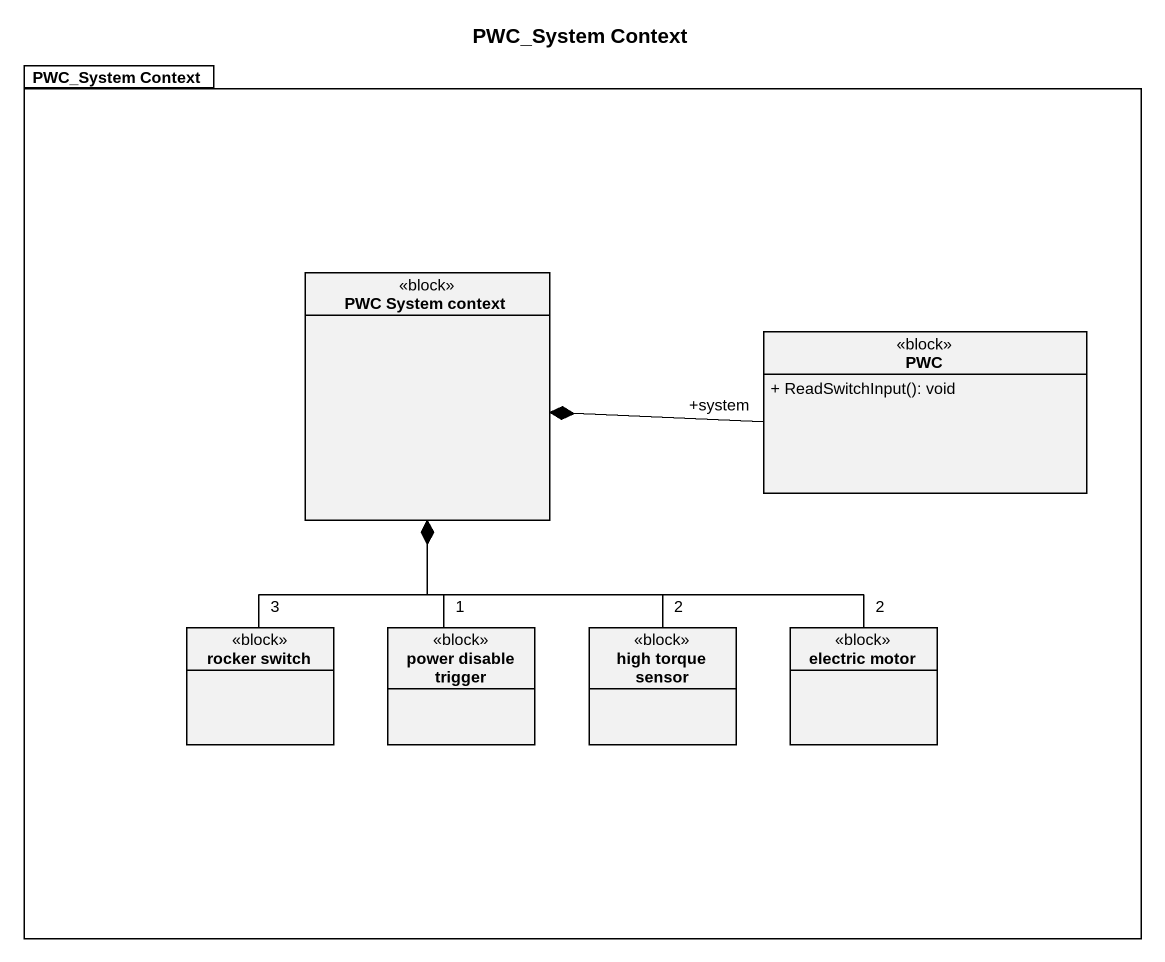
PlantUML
@startuml
title PWC_System Context
hide circle
hide empty members
skinparam classAttributeIconSize 0
package "PWC_System Context" as PWC_System_Context {
  class "PWC System context" as PWC_System_context <<block>>
  class PWC <<block>> {
    + ReadSwitchInput(): void
  }
  class "rocker switch" as rocker_switch <<block>>
  class "power disable trigger" as power_disable_trigger <<block>>
  class "high torque sensor" as high_torque_sensor <<block>>
  class "electric motor" as electric_motor <<block>>
}
PWC "+system" -left-* PWC_System_context
rocker_switch "3" -up-* PWC_System_context
power_disable_trigger "1" -up-* PWC_System_context
high_torque_sensor "2" -up-* PWC_System_context
electric_motor "2" -up-* PWC_System_context
@enduml
